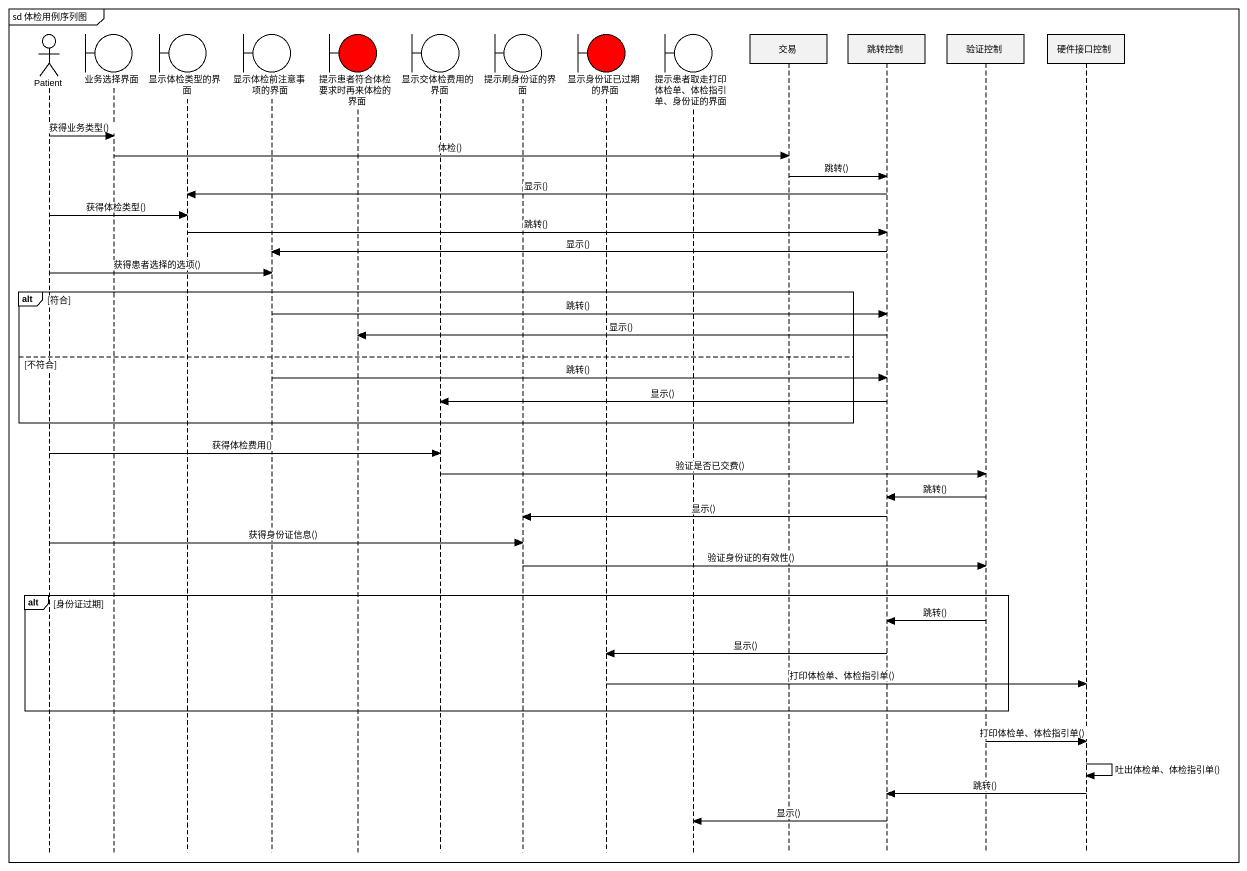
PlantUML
@startuml
mainframe sd 体检用例序列图
hide footbox
actor Patient
boundary 业务选择界面
boundary 显示体检类型的界面
boundary 显示体检前注意事项的界面
boundary 提示患者符合体检要求时再来体检的界面 #FF0000
boundary 显示交体检费用的界面
boundary 提示刷身份证的界面
boundary 显示身份证已过期的界面 #FF0000
boundary "提示患者取走打印体检单、体检指引单、身份证的界面" as 提示患者取走打印体检单_体检指引单_身份证的界面
participant 交易
participant 跳转控制
participant 验证控制
participant 硬件接口控制

Patient -> 业务选择界面 : 获得业务类型()
业务选择界面 -> 交易 : 体检()
交易 -> 跳转控制 : 跳转()
跳转控制 -> 显示体检类型的界面 : 显示()
Patient -> 显示体检类型的界面 : 获得体检类型()
显示体检类型的界面 -> 跳转控制 : 跳转()
跳转控制 -> 显示体检前注意事项的界面 : 显示()
Patient -> 显示体检前注意事项的界面 : 获得患者选择的选项()
alt 符合
  显示体检前注意事项的界面 -> 跳转控制 : 跳转()
  跳转控制 -> 提示患者符合体检要求时再来体检的界面 : 显示()
else 不符合
  显示体检前注意事项的界面 -> 跳转控制 : 跳转()
  跳转控制 -> 显示交体检费用的界面 : 显示()
end
Patient -> 显示交体检费用的界面 : 获得体检费用()
显示交体检费用的界面 -> 验证控制 : 验证是否已交费()
验证控制 -> 跳转控制 : 跳转()
跳转控制 -> 提示刷身份证的界面 : 显示()
Patient -> 提示刷身份证的界面 : 获得身份证信息()
提示刷身份证的界面 -> 验证控制 : 验证身份证的有效性()
alt 身份证过期
  验证控制 -> 跳转控制 : 跳转()
  跳转控制 -> 显示身份证已过期的界面 : 显示()
  显示身份证已过期的界面 -> 硬件接口控制 : 打印体检单、体检指引单()
end
验证控制 -> 硬件接口控制 : 打印体检单、体检指引单()
硬件接口控制 -> 硬件接口控制 : 吐出体检单、体检指引单()
硬件接口控制 -> 跳转控制 : 跳转()
跳转控制 -> 提示患者取走打印体检单_体检指引单_身份证的界面 : 显示()
@enduml
